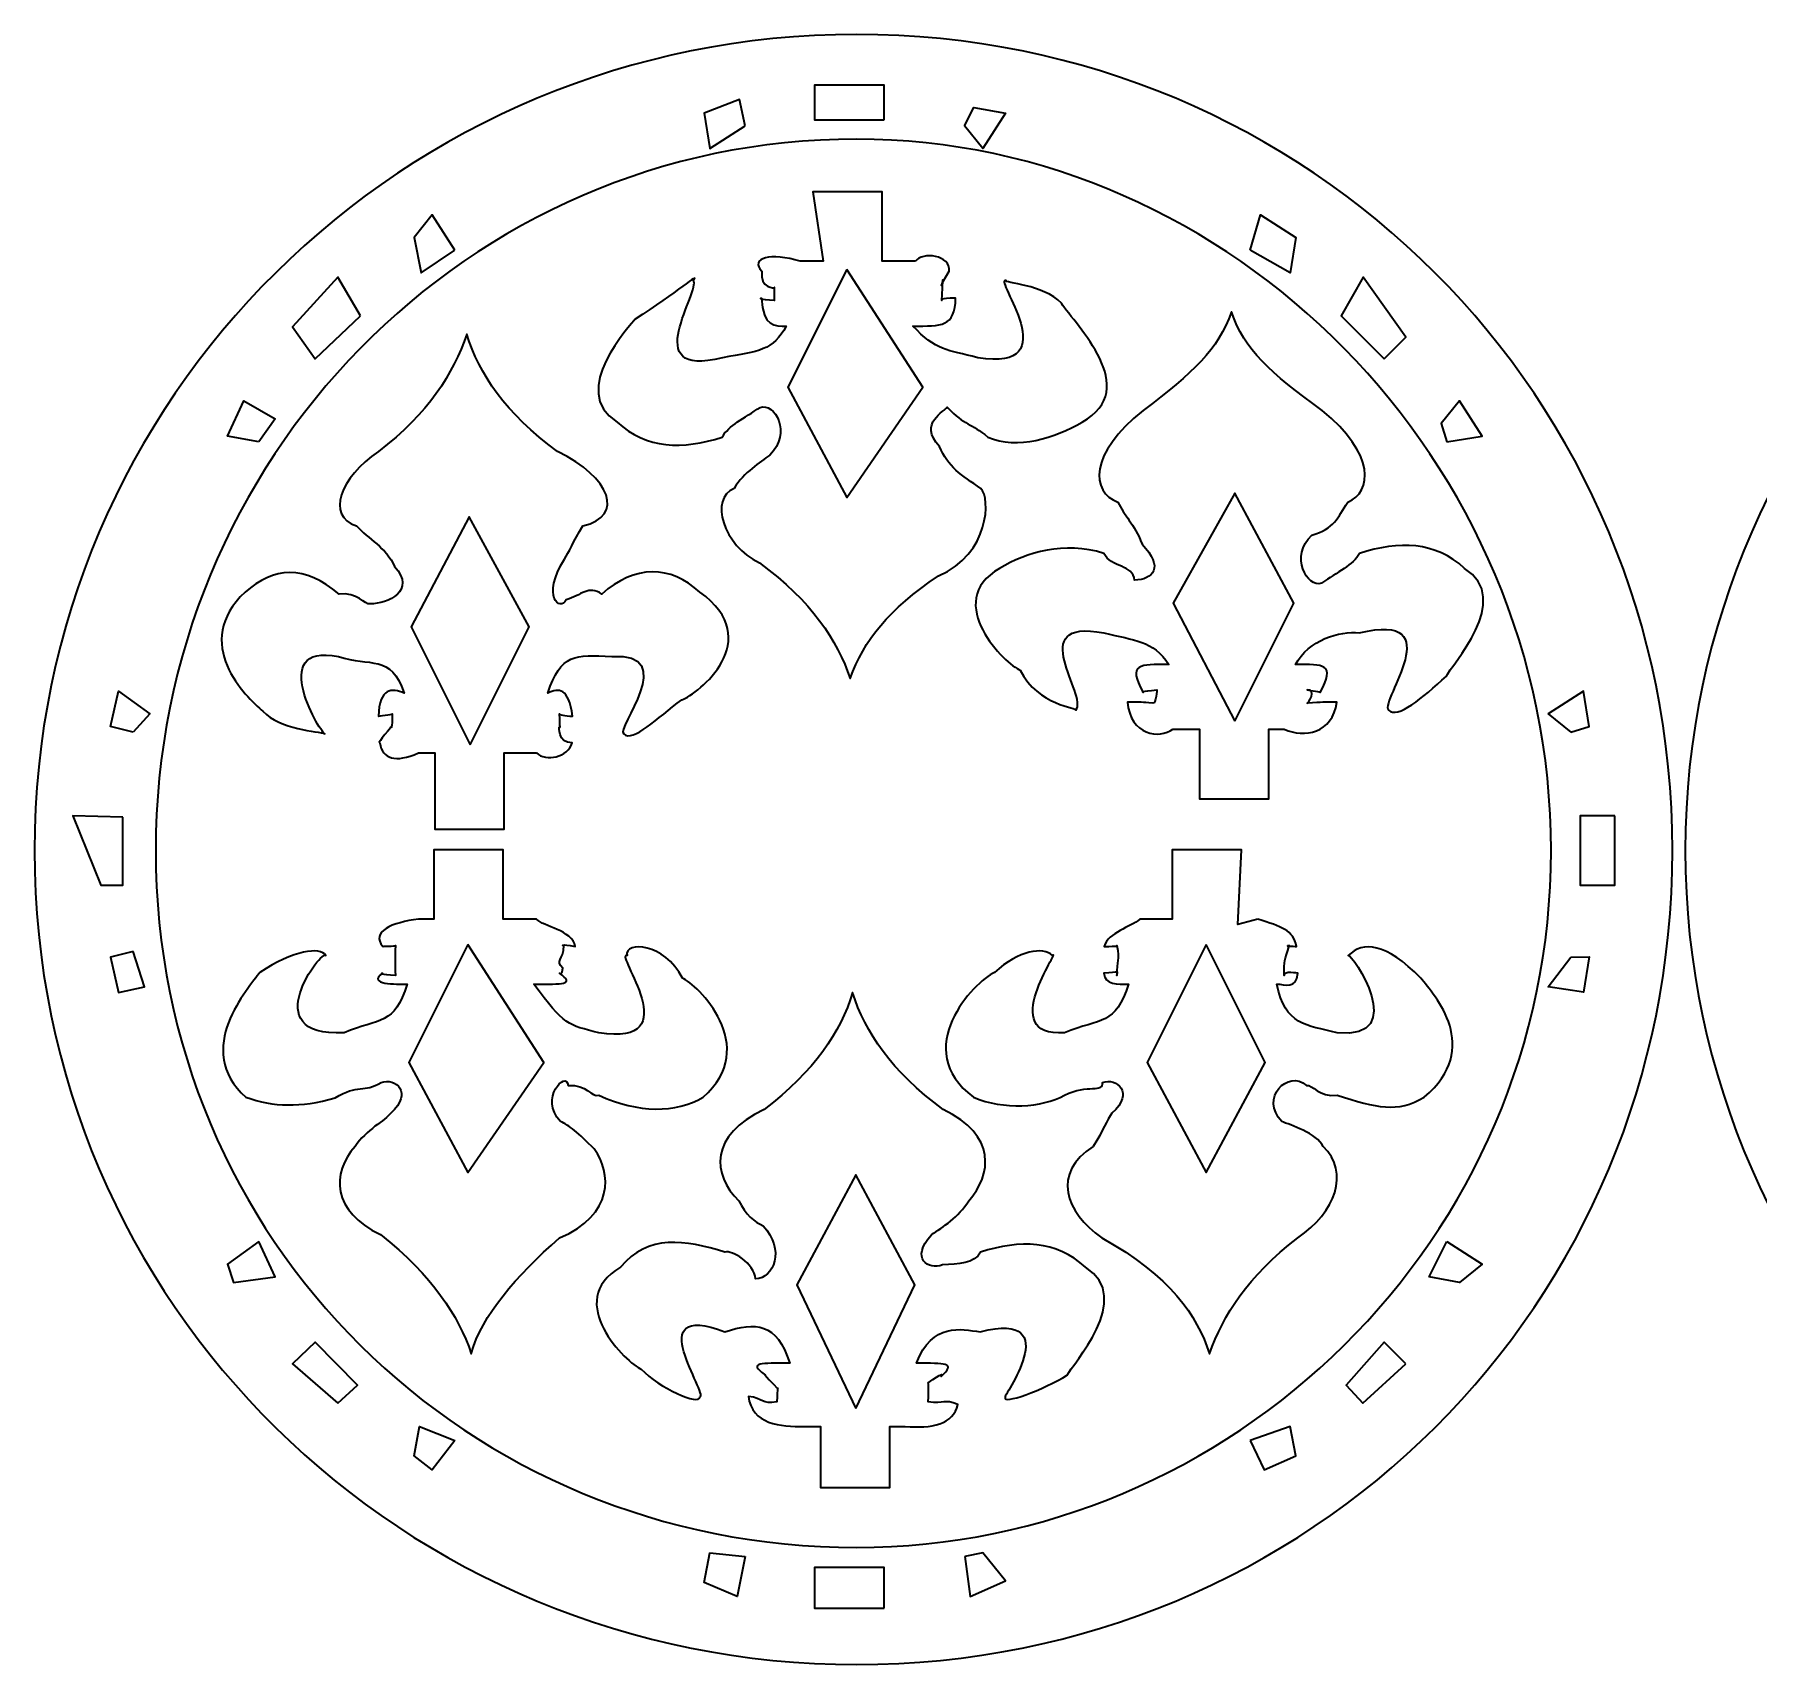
# Model space of a CAD drawing. Header units: centimetres. Extents: x -108 to 55, y -52 to 52.
# Drawn here: x -3.97 to 17.06, y 5.18 to 25.06 of the extents above; entities that cross this region are included whole.
import ezdxf

# ---------------------------------------------------------------- set-up
doc = ezdxf.new("R2010")
doc.units = ezdxf.units.CM
doc.header["$MEASUREMENT"] = 0
doc.layers.add('layer 1', color=7, linetype='Continuous')

msp = doc.modelspace()

# ---------------------------------------------------------------- linework, layer by layer
at = {"layer": 'layer 1', "color": 250, "lineweight": 35}
for points, knots in [([(6.05792, 25.05997), (11.59612, 25.05997), (16.00649, 20.62973), (16.00649, 15.10691), (16.00649, 15.10691), (16.00649, 9.57094), (11.59612, 5.17729), (6.05792, 5.17729), (6.05792, 5.17729), (0.53509, 5.17729), (-3.96702, 9.57094), (-3.96702, 15.10691), (-3.96702, 15.10691), (-3.96702, 20.62973), (0.53509, 25.05997), (6.05792, 25.05997)], [0, 0, 0, 0, 0.2, 0.2, 0.2, 0.2, 0.4, 0.4, 0.4, 0.4, 0.6, 0.6, 0.6, 0.6, 1, 1, 1, 1]), ([(26.32104, 25.05997), (31.85924, 25.05997), (36.29728, 20.62973), (36.29728, 15.10691), (36.29728, 15.10691), (36.29728, 9.57094), (31.85924, 5.17729), (26.32104, 5.17729), (26.32104, 5.17729), (20.79821, 5.17729), (16.163, 9.57094), (16.163, 15.10691), (16.163, 15.10691), (16.163, 20.62973), (20.79821, 25.05997), (26.32104, 25.05997)], [0, 0, 0, 0, 0.2, 0.2, 0.2, 0.2, 0.4, 0.4, 0.4, 0.4, 0.6, 0.6, 0.6, 0.6, 1, 1, 1, 1]), ([(6.39227, 24.01746), (6.39227, 24.01746), (5.54636, 24.01746), (5.54636, 24.01746), (5.54636, 24.01746), (5.54636, 24.01746), (5.54636, 24.44042), (5.54636, 24.44042), (5.54636, 24.44042), (5.54636, 24.44042), (6.39227, 24.44042), (6.39227, 24.44042), (6.39227, 24.44042), (6.39227, 24.44042), (6.39227, 24.01746), (6.39227, 24.01746)], [0, 0, 0, 0, 0.2, 0.2, 0.2, 0.2, 0.4, 0.4, 0.4, 0.4, 0.6, 0.6, 0.6, 0.6, 1, 1, 1, 1]), ([(4.69948, 23.94464), (4.69948, 23.94464), (4.2684, 23.66837), (4.2684, 23.66837), (4.2684, 23.66837), (4.2684, 23.66837), (4.20043, 24.09946), (4.20043, 24.09946), (4.20043, 24.09946), (4.20043, 24.09946), (4.63151, 24.26711), (4.63151, 24.26711), (4.63151, 24.26711), (4.63151, 24.26711), (4.69948, 23.94464), (4.69948, 23.94464)], [0, 0, 0, 0, 0.2, 0.2, 0.2, 0.2, 0.4, 0.4, 0.4, 0.4, 0.6, 0.6, 0.6, 0.6, 1, 1, 1, 1]), ([(7.37556, 23.94464), (7.37556, 23.94464), (7.59836, 23.66837), (7.59836, 23.66837), (7.59836, 23.66837), (7.59836, 23.66837), (7.87462, 24.09946), (7.87462, 24.09946), (7.87462, 24.09946), (7.87462, 24.09946), (7.48801, 24.16741), (7.48801, 24.16741), (7.48801, 24.16741), (7.48801, 24.16741), (7.37556, 23.94464), (7.37556, 23.94464)], [0, 0, 0, 0, 0.2, 0.2, 0.2, 0.2, 0.4, 0.4, 0.4, 0.4, 0.6, 0.6, 0.6, 0.6, 1, 1, 1, 1]), ([(6.05792, 23.78371), (10.61967, 23.78371), (14.52651, 19.86828), (14.52651, 15.10679), (14.52651, 15.10679), (14.52651, 10.35023), (10.61967, 6.60533), (6.05792, 6.60533), (6.05792, 6.60533), (1.31268, 6.60533), (-2.48904, 10.35023), (-2.48904, 15.10679), (-2.48904, 15.10679), (-2.48904, 19.86828), (1.31268, 23.78371), (6.05792, 23.78371)], [0, 0, 0, 0, 0.2, 0.2, 0.2, 0.2, 0.4, 0.4, 0.4, 0.4, 0.6, 0.6, 0.6, 0.6, 1, 1, 1, 1]), ([(6.77781, 22.29316), (6.77781, 22.29316), (6.36973, 22.29316), (6.36973, 22.29316), (6.36973, 22.29316), (6.36973, 22.29316), (6.36973, 23.1411), (6.36973, 23.1411), (6.36973, 23.1411), (6.36973, 23.1411), (5.52479, 23.1411), (5.52479, 23.1411), (5.52479, 23.1411), (5.52479, 23.1411), (5.65064, 22.29316), (5.65064, 22.29316), (5.65064, 22.29316), (5.65064, 22.29316), (5.37011, 22.29316), (5.37011, 22.29316)], [0, 0, 0, 0, 0.16666667, 0.16666667, 0.16666667, 0.16666667, 0.33333333, 0.33333333, 0.33333333, 0.33333333, 0.5, 0.5, 0.5, 0.5, 0.66666667, 0.66666667, 0.66666667, 0.66666667, 1, 1, 1, 1]), ([(1.16006, 22.42996), (1.16006, 22.42996), (0.74858, 22.1537), (0.74858, 22.1537), (0.74858, 22.1537), (0.74858, 22.1537), (0.66101, 22.58479), (0.66101, 22.58479), (0.66101, 22.58479), (0.66101, 22.58479), (0.8838, 22.86105), (0.8838, 22.86105), (0.8838, 22.86105), (0.8838, 22.86105), (1.16006, 22.42996), (1.16006, 22.42996)], [0, 0, 0, 0, 0.2, 0.2, 0.2, 0.2, 0.4, 0.4, 0.4, 0.4, 0.6, 0.6, 0.6, 0.6, 1, 1, 1, 1]), ([(10.85715, 22.42996), (10.85715, 22.42996), (11.34607, 22.1537), (11.34607, 22.1537), (11.34607, 22.1537), (11.34607, 22.1537), (11.41404, 22.58479), (11.41404, 22.58479), (11.41404, 22.58479), (11.41404, 22.58479), (10.98296, 22.86105), (10.98296, 22.86105), (10.98296, 22.86105), (10.98296, 22.86105), (10.85715, 22.42996), (10.85715, 22.42996)], [0, 0, 0, 0, 0.2, 0.2, 0.2, 0.2, 0.4, 0.4, 0.4, 0.4, 0.6, 0.6, 0.6, 0.6, 1, 1, 1, 1]), ([(5.37011, 22.29316), (5.01736, 22.4043), (4.74634, 22.3323), (4.9043, 22.1711), (4.9043, 22.1711), (4.87095, 21.96443), (5.06311, 21.96302), (5.05795, 21.97507), (5.05795, 21.97507), (5.04765, 21.99277), (5.05071, 21.79741), (5.05674, 21.81508), (5.05674, 21.81508), (4.86699, 21.82714), (4.87818, 21.8392), (4.89827, 21.84533), (4.89827, 21.84533), (4.91343, 21.49011), (5.06587, 21.50378), (5.20009, 21.50358), (5.20009, 21.50358), (5.04162, 21.20595), (4.86785, 21.19391), (4.42095, 21.11773), (4.42095, 21.11773), (3.37061, 20.84773), (4.17617, 21.95168), (4.06569, 22.05917), (4.06569, 22.05917), (4.16057, 22.17258), (3.86618, 21.91379), (3.357, 21.5889), (3.357, 21.5889), (3.31886, 21.52762), (2.52759, 20.708), (3.13782, 20.33145)], [0, 0, 0, 0, 0.1, 0.1, 0.1, 0.1, 0.2, 0.2, 0.2, 0.2, 0.3, 0.3, 0.3, 0.3, 0.4, 0.4, 0.4, 0.4, 0.5, 0.5, 0.5, 0.5, 0.6, 0.6, 0.6, 0.6, 0.7, 0.7, 0.7, 0.7, 0.8, 0.8, 0.8, 0.8, 1, 1, 1, 1]), ([(3.13782, 20.33145), (3.49349, 20.00172), (3.93484, 19.9944), (4.41974, 20.1484), (4.41974, 20.1484), (4.49436, 20.28916), (4.68963, 20.38103), (4.88338, 20.51179), (4.88338, 20.51179), (5.05226, 20.57409), (5.2805, 20.20359), (4.99835, 19.92805), (4.99835, 19.92805), (4.88373, 19.84245), (4.68581, 19.72177), (4.56309, 19.52225), (4.56309, 19.52225), (4.26247, 19.40701), (4.42646, 18.82247), (4.87401, 18.61504), (4.87401, 18.61504), (5.51036, 18.14859), (5.82369, 17.67029), (5.97944, 17.20241), (5.97944, 17.20241), (6.14704, 17.67029), (6.44556, 18.04685), (7.05524, 18.45515), (7.05524, 18.45515), (7.68301, 18.7249), (7.69344, 19.40701), (7.57448, 19.52225), (7.57448, 19.52225), (7.33533, 19.68626), (7.16886, 19.78323), (7.06919, 20.03571), (7.06919, 20.03571), (6.79848, 20.31829), (7.14636, 20.4716), (7.162, 20.51239), (7.162, 20.51239), (7.38597, 20.28202), (7.45001, 20.32532), (7.65696, 20.1484), (7.65696, 20.1484), (8.02259, 19.9944), (8.47445, 20.13689), (8.80776, 20.33145), (8.80776, 20.33145), (9.54473, 20.74328), (8.72618, 21.50888), (8.55561, 21.78279), (8.55561, 21.78279), (8.34216, 22.01261), (7.84496, 22.02717), (7.87993, 22.05917), (7.87993, 22.05917), (7.70953, 22.10301), (8.64295, 20.93564), (7.53497, 21.11773), (7.53497, 21.11773), (7.16424, 21.212), (7.02189, 21.20595), (6.74397, 21.50358), (6.74397, 21.50358), (7.09837, 21.50378), (7.25378, 21.49011), (7.26594, 21.84533), (7.26594, 21.84533), (7.06588, 21.8392), (7.08893, 21.82714), (7.09717, 21.81508), (7.09717, 21.81508), (7.09872, 21.79741), (7.10471, 21.99277), (7.11078, 22.06775), (7.11078, 22.06775), (7.08928, 21.96302), (7.06127, 21.96443), (7.18805, 22.1711), (7.18805, 22.1711), (7.21113, 22.36797), (6.85584, 22.41615), (6.77781, 22.29316)], [0, 0, 0, 0, 0.04545455, 0.04545455, 0.04545455, 0.04545455, 0.09090909, 0.09090909, 0.09090909, 0.09090909, 0.13636364, 0.13636364, 0.13636364, 0.13636364, 0.18181818, 0.18181818, 0.18181818, 0.18181818, 0.22727273, 0.22727273, 0.22727273, 0.22727273, 0.27272727, 0.27272727, 0.27272727, 0.27272727, 0.31818182, 0.31818182, 0.31818182, 0.31818182, 0.36363636, 0.36363636, 0.36363636, 0.36363636, 0.40909091, 0.40909091, 0.40909091, 0.40909091, 0.45454545, 0.45454545, 0.45454545, 0.45454545, 0.5, 0.5, 0.5, 0.5, 0.54545455, 0.54545455, 0.54545455, 0.54545455, 0.59090909, 0.59090909, 0.59090909, 0.59090909, 0.63636364, 0.63636364, 0.63636364, 0.63636364, 0.68181818, 0.68181818, 0.68181818, 0.68181818, 0.72727273, 0.72727273, 0.72727273, 0.72727273, 0.77272727, 0.77272727, 0.77272727, 0.77272727, 0.81818182, 0.81818182, 0.81818182, 0.81818182, 0.86363636, 0.86363636, 0.86363636, 0.86363636, 0.90909091, 0.90909091, 0.90909091, 0.90909091, 1, 1, 1, 1]), ([(0.00992, 21.62958), (0.00992, 21.62958), (-0.54342, 21.10481), (-0.54342, 21.10481), (-0.54342, 21.10481), (-0.54342, 21.10481), (-0.8201, 21.49342), (-0.8201, 21.49342), (-0.8201, 21.49342), (-0.8201, 21.49342), (-0.26675, 22.10027), (-0.26675, 22.10027), (-0.26675, 22.10027), (-0.26675, 22.10027), (0.00992, 21.62958), (0.00992, 21.62958)], [0, 0, 0, 0, 0.2, 0.2, 0.2, 0.2, 0.4, 0.4, 0.4, 0.4, 0.6, 0.6, 0.6, 0.6, 1, 1, 1, 1]), ([(12.49208, 21.10481), (12.49208, 21.10481), (11.96729, 21.62958), (11.96729, 21.62958), (11.96729, 21.62958), (11.96729, 21.62958), (12.23666, 22.10027), (12.23666, 22.10027), (12.23666, 22.10027), (12.23666, 22.10027), (12.75446, 21.36718), (12.75446, 21.36718), (12.75446, 21.36718), (12.75446, 21.36718), (12.49208, 21.10481), (12.49208, 21.10481)], [0, 0, 0, 0, 0.2, 0.2, 0.2, 0.2, 0.4, 0.4, 0.4, 0.4, 0.6, 0.6, 0.6, 0.6, 1, 1, 1, 1]), ([(13.47139, 18.54781), (13.11571, 18.87755), (12.67436, 18.88486), (12.1895, 18.73086), (12.1895, 18.73086), (12.11488, 18.59009), (11.91961, 18.50002), (11.72583, 18.36747), (11.72583, 18.36747), (11.55698, 18.30519), (11.32874, 18.69824), (11.6109, 18.95121), (11.6109, 18.95121), (11.88075, 19.03682), (11.92344, 19.15748), (12.04615, 19.35701), (12.04615, 19.35701), (12.34677, 19.47225), (12.39107, 19.94605), (11.73519, 20.47253), (11.73519, 20.47253), (11.09889, 20.93898), (10.78552, 21.20897), (10.6298, 21.67685), (10.6298, 21.67685), (10.4622, 21.20897), (10.16368, 20.93898), (9.554, 20.47253), (9.554, 20.47253), (8.88331, 19.94605), (8.9158, 19.47225), (9.24305, 19.35701), (9.24305, 19.35701), (9.32136, 19.193), (9.44035, 19.09601), (9.54005, 18.84355), (9.54005, 18.84355), (9.81076, 18.56098), (9.67117, 18.40766), (9.44721, 18.40421), (9.44721, 18.40421), (9.4316, 18.59723), (9.15923, 18.55395), (9.07307, 18.73086), (9.07307, 18.73086), (8.58665, 18.88486), (8.13479, 18.74237), (7.80148, 18.54781), (7.80148, 18.54781), (7.08866, 18.13598), (7.88306, 17.37036), (8.05363, 17.30478), (8.05363, 17.30478), (8.26709, 16.86665), (8.76428, 16.85208), (8.72932, 16.82009), (8.72932, 16.82009), (8.89971, 16.98456), (8.07988, 17.94362), (9.07427, 17.76153), (9.07427, 17.76153), (9.445, 17.66726), (9.67069, 17.6733), (9.86527, 17.37568), (9.86527, 17.37568), (9.51087, 17.37546), (9.35546, 17.38917), (9.55159, 17.03391), (9.55159, 17.03391), (9.54336, 17.04006), (9.52031, 17.05212), (9.72036, 17.06417), (9.72036, 17.06417), (9.71885, 17.08185), (9.71282, 16.88649), (9.67069, 16.90417), (9.67069, 16.90417), (9.51997, 16.91623), (9.54797, 16.91482), (9.35963, 16.91643), (9.35963, 16.91643), (9.39811, 16.51129), (9.75341, 16.46311), (9.9125, 16.58608)], [0, 0, 0, 0, 0.04545455, 0.04545455, 0.04545455, 0.04545455, 0.09090909, 0.09090909, 0.09090909, 0.09090909, 0.13636364, 0.13636364, 0.13636364, 0.13636364, 0.18181818, 0.18181818, 0.18181818, 0.18181818, 0.22727273, 0.22727273, 0.22727273, 0.22727273, 0.27272727, 0.27272727, 0.27272727, 0.27272727, 0.31818182, 0.31818182, 0.31818182, 0.31818182, 0.36363636, 0.36363636, 0.36363636, 0.36363636, 0.40909091, 0.40909091, 0.40909091, 0.40909091, 0.45454545, 0.45454545, 0.45454545, 0.45454545, 0.5, 0.5, 0.5, 0.5, 0.54545455, 0.54545455, 0.54545455, 0.54545455, 0.59090909, 0.59090909, 0.59090909, 0.59090909, 0.63636364, 0.63636364, 0.63636364, 0.63636364, 0.68181818, 0.68181818, 0.68181818, 0.68181818, 0.72727273, 0.72727273, 0.72727273, 0.72727273, 0.77272727, 0.77272727, 0.77272727, 0.77272727, 0.81818182, 0.81818182, 0.81818182, 0.81818182, 0.86363636, 0.86363636, 0.86363636, 0.86363636, 0.90909091, 0.90909091, 0.90909091, 0.90909091, 1, 1, 1, 1]), ([(4.14634, 18.25782), (3.79067, 18.58756), (3.34932, 18.59488), (2.95134, 18.23258), (2.95134, 18.23258), (2.78983, 18.34935), (2.70005, 18.21764), (2.51795, 18.16328), (2.51795, 18.16328), (2.44026, 18.0152), (2.21199, 18.19994), (2.49414, 18.66123), (2.49414, 18.66123), (2.55571, 18.74685), (2.59839, 18.86751), (2.7211, 19.06703), (2.7211, 19.06703), (3.23001, 19.18227), (3.06603, 19.65608), (2.41015, 19.97423), (2.41015, 19.97423), (1.77384, 20.4407), (1.45255, 20.91898), (1.30476, 21.40501), (1.30476, 21.40501), (1.13715, 20.91898), (0.83863, 20.4407), (0.22892, 19.97423), (0.22892, 19.97423), (-0.23996, 19.65608), (-0.41947, 19.18227), (-0.04084, 19.06703), (-0.04084, 19.06703), (0.10193, 18.90303), (0.32359, 18.80603), (0.42329, 18.57098), (0.42329, 18.57098), (0.69401, 18.27099), (0.34612, 18.11769), (0.12216, 18.11424), (0.12216, 18.11424), (0.06845, 18.09895), (-0.03805, 18.26396), (-0.25259, 18.23258), (-0.25259, 18.23258), (-0.67263, 18.59488), (-1.0534, 18.56457), (-1.39863, 18.25782), (-1.39863, 18.25782), (-2.06417, 17.63768), (-1.38913, 16.97665), (-1.18044, 16.80648), (-1.18044, 16.80648), (-0.97875, 16.57668), (-0.50308, 16.5621), (-0.42505, 16.5301), (-0.42505, 16.5301), (-0.44576, 16.48628), (-1.15829, 17.65365), (-0.25924, 17.47156), (-0.25924, 17.47156), (0.11995, 17.34523), (0.38171, 17.50689), (0.54022, 17.02618), (0.54022, 17.02618), (0.39411, 17.08547), (0.23871, 17.09919), (0.22654, 16.74392), (0.22654, 16.74392), (0.21831, 16.75007), (0.40355, 16.76213), (0.39532, 16.7742), (0.39532, 16.7742), (0.3938, 16.58357), (0.38264, 16.59652), (0.38171, 16.6142), (0.38171, 16.6142), (0.40324, 16.62625), (0.20215, 16.41653), (0.24287, 16.41817), (0.24287, 16.41817), (0.28139, 16.22132), (0.42836, 16.17312), (0.71468, 16.29609)], [0, 0, 0, 0, 0.04545455, 0.04545455, 0.04545455, 0.04545455, 0.09090909, 0.09090909, 0.09090909, 0.09090909, 0.13636364, 0.13636364, 0.13636364, 0.13636364, 0.18181818, 0.18181818, 0.18181818, 0.18181818, 0.22727273, 0.22727273, 0.22727273, 0.22727273, 0.27272727, 0.27272727, 0.27272727, 0.27272727, 0.31818182, 0.31818182, 0.31818182, 0.31818182, 0.36363636, 0.36363636, 0.36363636, 0.36363636, 0.40909091, 0.40909091, 0.40909091, 0.40909091, 0.45454545, 0.45454545, 0.45454545, 0.45454545, 0.5, 0.5, 0.5, 0.5, 0.54545455, 0.54545455, 0.54545455, 0.54545455, 0.59090909, 0.59090909, 0.59090909, 0.59090909, 0.63636364, 0.63636364, 0.63636364, 0.63636364, 0.68181818, 0.68181818, 0.68181818, 0.68181818, 0.72727273, 0.72727273, 0.72727273, 0.72727273, 0.77272727, 0.77272727, 0.77272727, 0.77272727, 0.81818182, 0.81818182, 0.81818182, 0.81818182, 0.86363636, 0.86363636, 0.86363636, 0.86363636, 0.90909091, 0.90909091, 0.90909091, 0.90909091, 1, 1, 1, 1]), ([(-1.23263, 20.09074), (-1.23263, 20.09074), (-1.03263, 20.37249), (-1.03263, 20.37249), (-1.03263, 20.37249), (-1.03263, 20.37249), (-1.41314, 20.58976), (-1.41314, 20.58976), (-1.41314, 20.58976), (-1.41314, 20.58976), (-1.61314, 20.1587), (-1.61314, 20.1587), (-1.61314, 20.1587), (-1.61314, 20.1587), (-1.23263, 20.09074), (-1.23263, 20.09074)], [0, 0, 0, 0, 0.2, 0.2, 0.2, 0.2, 0.4, 0.4, 0.4, 0.4, 0.6, 0.6, 0.6, 0.6, 1, 1, 1, 1]), ([(13.25424, 20.09099), (13.25424, 20.09099), (13.18627, 20.31376), (13.18627, 20.31376), (13.18627, 20.31376), (13.18627, 20.31376), (13.40907, 20.59004), (13.40907, 20.59004), (13.40907, 20.59004), (13.40907, 20.59004), (13.68533, 20.15896), (13.68533, 20.15896), (13.68533, 20.15896), (13.68533, 20.15896), (13.25424, 20.09099), (13.25424, 20.09099)], [0, 0, 0, 0, 0.2, 0.2, 0.2, 0.2, 0.4, 0.4, 0.4, 0.4, 0.6, 0.6, 0.6, 0.6, 1, 1, 1, 1]), ([(11.27235, 16.58608), (11.51457, 16.47494), (11.8629, 16.53498), (11.91324, 16.91643), (11.91324, 16.91643), (11.7383, 16.91482), (11.75442, 16.91623), (11.5513, 16.90417), (11.5513, 16.90417), (11.5616, 16.88649), (11.67859, 17.08185), (11.5525, 17.06417), (11.5525, 17.06417), (11.65513, 17.05212), (11.73106, 17.04006), (11.71098, 17.03391), (11.71098, 17.03391), (11.90414, 17.38917), (11.7517, 17.37546), (11.40915, 17.37568), (11.40915, 17.37568), (11.56763, 17.6733), (11.94969, 17.78892), (12.1883, 17.76153), (12.1883, 17.76153), (13.3104, 18.03151), (12.43307, 16.9276), (12.54355, 16.82009), (12.54355, 16.82009), (12.65696, 16.70666), (12.95135, 16.96546), (13.25225, 17.23307), (13.25225, 17.23307), (13.29038, 17.35165), (14.08165, 18.17124), (13.47139, 18.54781)], [0, 0, 0, 0, 0.1, 0.1, 0.1, 0.1, 0.2, 0.2, 0.2, 0.2, 0.3, 0.3, 0.3, 0.3, 0.4, 0.4, 0.4, 0.4, 0.5, 0.5, 0.5, 0.5, 0.6, 0.6, 0.6, 0.6, 0.7, 0.7, 0.7, 0.7, 0.8, 0.8, 0.8, 0.8, 1, 1, 1, 1]), ([(2.15563, 16.29609), (2.26683, 16.18497), (2.53786, 16.24499), (2.58819, 16.41817), (2.58819, 16.41817), (2.41321, 16.41653), (2.42937, 16.62625), (2.43454, 16.6142), (2.43454, 16.6142), (2.44484, 16.59652), (2.44178, 16.58357), (2.43575, 16.7742), (2.43575, 16.7742), (2.41721, 16.76213), (2.5052, 16.75007), (2.59422, 16.74392), (2.59422, 16.74392), (2.54468, 17.09919), (2.42665, 17.08547), (2.2924, 17.02618), (2.2924, 17.02618), (2.45087, 17.50689), (2.62464, 17.49895), (3.07154, 17.47156), (3.07154, 17.47156), (3.91359, 17.53322), (3.10802, 16.5794), (3.21851, 16.5301), (3.21851, 16.5301), (3.33192, 16.41669), (3.6263, 16.72668), (3.92716, 16.9431), (3.92716, 16.9431), (4.11929, 17.01515), (4.9649, 17.67298), (4.14634, 18.25782)], [0, 0, 0, 0, 0.1, 0.1, 0.1, 0.1, 0.2, 0.2, 0.2, 0.2, 0.3, 0.3, 0.3, 0.3, 0.4, 0.4, 0.4, 0.4, 0.5, 0.5, 0.5, 0.5, 0.6, 0.6, 0.6, 0.6, 0.7, 0.7, 0.7, 0.7, 0.8, 0.8, 0.8, 0.8, 1, 1, 1, 1]), ([(-2.76215, 16.55132), (-2.76215, 16.55132), (-2.56215, 16.7741), (-2.56215, 16.7741), (-2.56215, 16.7741), (-2.56215, 16.7741), (-2.94266, 17.05036), (-2.94266, 17.05036), (-2.94266, 17.05036), (-2.94266, 17.05036), (-3.04098, 16.61929), (-3.04098, 16.61929), (-3.04098, 16.61929), (-3.04098, 16.61929), (-2.76215, 16.55132), (-2.76215, 16.55132)], [0, 0, 0, 0, 0.2, 0.2, 0.2, 0.2, 0.4, 0.4, 0.4, 0.4, 0.6, 0.6, 0.6, 0.6, 1, 1, 1, 1]), ([(14.76891, 16.55158), (14.76891, 16.55158), (14.49265, 16.77434), (14.49265, 16.77434), (14.49265, 16.77434), (14.49265, 16.77434), (14.92373, 17.05062), (14.92373, 17.05062), (14.92373, 17.05062), (14.92373, 17.05062), (14.99171, 16.61953), (14.99171, 16.61953), (14.99171, 16.61953), (14.99171, 16.61953), (14.76891, 16.55158), (14.76891, 16.55158)], [0, 0, 0, 0, 0.2, 0.2, 0.2, 0.2, 0.4, 0.4, 0.4, 0.4, 0.6, 0.6, 0.6, 0.6, 1, 1, 1, 1]), ([(9.9125, 16.58608), (9.9125, 16.58608), (10.23947, 16.58608), (10.23947, 16.58608), (10.23947, 16.58608), (10.23947, 16.58608), (10.23947, 15.73814), (10.23947, 15.73814), (10.23947, 15.73814), (10.23947, 15.73814), (11.08445, 15.73814), (11.08445, 15.73814), (11.08445, 15.73814), (11.08445, 15.73814), (11.08445, 16.58608), (11.08445, 16.58608), (11.08445, 16.58608), (11.08445, 16.58608), (11.27235, 16.58608), (11.27235, 16.58608)], [0, 0, 0, 0, 0.16666667, 0.16666667, 0.16666667, 0.16666667, 0.33333333, 0.33333333, 0.33333333, 0.33333333, 0.5, 0.5, 0.5, 0.5, 0.66666667, 0.66666667, 0.66666667, 0.66666667, 1, 1, 1, 1]), ([(0.71468, 16.29609), (0.71468, 16.29609), (0.91443, 16.29609), (0.91443, 16.29609), (0.91443, 16.29609), (0.91443, 16.29609), (0.91443, 15.3669), (0.91443, 15.3669), (0.91443, 15.3669), (0.91443, 15.3669), (1.7594, 15.3669), (1.7594, 15.3669), (1.7594, 15.3669), (1.7594, 15.3669), (1.7594, 16.29609), (1.7594, 16.29609), (1.7594, 16.29609), (1.7594, 16.29609), (2.15563, 16.29609), (2.15563, 16.29609)], [0, 0, 0, 0, 0.16666667, 0.16666667, 0.16666667, 0.16666667, 0.33333333, 0.33333333, 0.33333333, 0.33333333, 0.5, 0.5, 0.5, 0.5, 0.66666667, 0.66666667, 0.66666667, 0.66666667, 1, 1, 1, 1]), ([(-2.88809, 15.51156), (-2.88809, 15.51156), (-2.88809, 14.68384), (-2.88809, 14.68384), (-2.88809, 14.68384), (-2.88809, 14.68384), (-3.156, 14.68384), (-3.156, 14.68384), (-3.156, 14.68384), (-3.156, 14.68384), (-3.49973, 15.52976), (-3.49973, 15.52976), (-3.49973, 15.52976), (-3.49973, 15.52976), (-2.88809, 15.51156), (-2.88809, 15.51156)], [0, 0, 0, 0, 0.2, 0.2, 0.2, 0.2, 0.4, 0.4, 0.4, 0.4, 0.6, 0.6, 0.6, 0.6, 1, 1, 1, 1]), ([(15.30294, 15.52976), (15.30294, 15.52976), (15.30294, 14.68384), (15.30294, 14.68384), (15.30294, 14.68384), (15.30294, 14.68384), (14.87995, 14.68384), (14.87995, 14.68384), (14.87995, 14.68384), (14.87995, 14.68384), (14.87995, 15.52976), (14.87995, 15.52976), (14.87995, 15.52976), (14.87995, 15.52976), (15.30294, 15.52976), (15.30294, 15.52976)], [0, 0, 0, 0, 0.2, 0.2, 0.2, 0.2, 0.4, 0.4, 0.4, 0.4, 0.6, 0.6, 0.6, 0.6, 1, 1, 1, 1]), ([(2.15628, 14.26726), (2.15628, 14.26726), (1.74824, 14.26726), (1.74824, 14.26726), (1.74824, 14.26726), (1.74824, 14.26726), (1.74824, 15.11518), (1.74824, 15.11518), (1.74824, 15.11518), (1.74824, 15.11518), (0.90327, 15.11518), (0.90327, 15.11518), (0.90327, 15.11518), (0.90327, 15.11518), (0.90327, 14.26726), (0.90327, 14.26726), (0.90327, 14.26726), (0.90327, 14.26726), (0.71537, 14.26726), (0.71537, 14.26726)], [0, 0, 0, 0, 0.16666667, 0.16666667, 0.16666667, 0.16666667, 0.33333333, 0.33333333, 0.33333333, 0.33333333, 0.5, 0.5, 0.5, 0.5, 0.66666667, 0.66666667, 0.66666667, 0.66666667, 1, 1, 1, 1]), ([(10.95082, 14.26726), (10.95082, 14.26726), (10.70494, 14.20373), (10.70494, 14.20373), (10.70494, 14.20373), (10.70494, 14.20373), (10.75107, 15.11518), (10.75107, 15.11518), (10.75107, 15.11518), (10.75107, 15.11518), (9.90609, 15.11518), (9.90609, 15.11518), (9.90609, 15.11518), (9.90609, 15.11518), (9.90609, 14.26726), (9.90609, 14.26726), (9.90609, 14.26726), (9.90609, 14.26726), (9.5099, 14.26726), (9.5099, 14.26726)], [0, 0, 0, 0, 0.16666667, 0.16666667, 0.16666667, 0.16666667, 0.33333333, 0.33333333, 0.33333333, 0.33333333, 0.5, 0.5, 0.5, 0.5, 0.66666667, 0.66666667, 0.66666667, 0.66666667, 1, 1, 1, 1]), ([(0.71537, 14.26726), (0.39584, 14.23448), (0.12481, 14.11006), (0.28277, 13.93687), (0.28277, 13.93687), (0.24942, 13.93853), (0.44159, 13.93711), (0.43642, 13.94917), (0.43642, 13.94917), (0.42612, 13.75854), (0.42919, 13.73489), (0.43521, 13.58086), (0.43521, 13.58086), (0.24546, 13.59292), (0.25669, 13.60497), (0.27674, 13.61112), (0.27674, 13.61112), (0.08357, 13.46417), (0.44434, 13.47788), (0.5786, 13.47768), (0.5786, 13.47768), (0.42009, 12.97171), (0.24635, 13.0644), (-0.19137, 12.8835), (-0.19137, 12.8835), (-1.29383, 12.82183), (-0.44534, 13.92575), (-0.41534, 13.82494), (-0.41534, 13.82494), (-0.47922, 13.93837), (-0.80932, 13.88785), (-1.21866, 13.62025), (-1.21866, 13.62025), (-1.35318, 13.42698), (-2.04552, 12.68209), (-1.38892, 12.09723)], [0, 0, 0, 0, 0.1, 0.1, 0.1, 0.1, 0.2, 0.2, 0.2, 0.2, 0.3, 0.3, 0.3, 0.3, 0.4, 0.4, 0.4, 0.4, 0.5, 0.5, 0.5, 0.5, 0.6, 0.6, 0.6, 0.6, 0.7, 0.7, 0.7, 0.7, 0.8, 0.8, 0.8, 0.8, 1, 1, 1, 1]), ([(-1.38892, 12.09723), (-1.05208, 11.97579), (-0.72836, 11.96848), (-0.29984, 12.08875), (-0.29984, 12.08875), (-0.02148, 12.26325), (0.0506, 12.14501), (0.26186, 12.27756), (0.26186, 12.27756), (0.43073, 12.33987), (0.65897, 12.15511), (0.37682, 11.90213), (0.37682, 11.90213), (0.31526, 11.81652), (0.07169, 11.69586), (-0.05596, 11.49633), (-0.05596, 11.49633), (-0.35159, 11.17277), (-0.33689, 10.69897), (0.25252, 10.42324), (0.25252, 10.42324), (0.88883, 9.91436), (1.20216, 9.43608), (1.35898, 8.9682), (1.35898, 8.9682), (1.48607, 9.43608), (1.90779, 9.91436), (2.43371, 10.38081), (2.43371, 10.38081), (3.10441, 10.66593), (3.07192, 11.17277), (2.8588, 11.46567), (2.8588, 11.46567), (2.66633, 11.66032), (2.54737, 11.75732), (2.44767, 11.80148), (2.44767, 11.80148), (2.17698, 12.08407), (2.52484, 12.43083), (2.54048, 12.24082), (2.54048, 12.24082), (2.76444, 12.25611), (2.82849, 12.09109), (2.91465, 12.12246), (2.91465, 12.12246), (3.40106, 11.89855), (3.85292, 11.90265), (4.18623, 12.09723), (4.18623, 12.09723), (4.89902, 12.71736), (4.10465, 13.48295), (3.93409, 13.54858), (3.93409, 13.54858), (3.72063, 13.98669), (3.22343, 14.00126), (3.2584, 13.82494), (3.2584, 13.82494), (3.088, 13.86878), (4.02142, 12.70141), (2.91344, 12.8835), (2.91344, 12.8835), (2.54272, 12.97776), (2.48925, 12.97171), (2.12245, 13.47768), (2.12245, 13.47768), (2.47685, 13.47788), (2.63225, 13.46417), (2.43612, 13.61112), (2.43612, 13.61112), (2.44436, 13.60497), (2.46741, 13.59292), (2.47564, 13.6715), (2.47564, 13.6715), (2.37632, 13.77147), (2.48322, 13.75854), (2.48925, 13.94917), (2.48925, 13.94917), (2.46775, 13.9371), (2.43978, 13.97415), (2.62808, 13.93687), (2.62808, 13.93687), (2.5896, 14.13374), (2.23431, 14.18192), (2.15628, 14.26726)], [0, 0, 0, 0, 0.04545455, 0.04545455, 0.04545455, 0.04545455, 0.09090909, 0.09090909, 0.09090909, 0.09090909, 0.13636364, 0.13636364, 0.13636364, 0.13636364, 0.18181818, 0.18181818, 0.18181818, 0.18181818, 0.22727273, 0.22727273, 0.22727273, 0.22727273, 0.27272727, 0.27272727, 0.27272727, 0.27272727, 0.31818182, 0.31818182, 0.31818182, 0.31818182, 0.36363636, 0.36363636, 0.36363636, 0.36363636, 0.40909091, 0.40909091, 0.40909091, 0.40909091, 0.45454545, 0.45454545, 0.45454545, 0.45454545, 0.5, 0.5, 0.5, 0.5, 0.54545455, 0.54545455, 0.54545455, 0.54545455, 0.59090909, 0.59090909, 0.59090909, 0.59090909, 0.63636364, 0.63636364, 0.63636364, 0.63636364, 0.68181818, 0.68181818, 0.68181818, 0.68181818, 0.72727273, 0.72727273, 0.72727273, 0.72727273, 0.77272727, 0.77272727, 0.77272727, 0.77272727, 0.81818182, 0.81818182, 0.81818182, 0.81818182, 0.86363636, 0.86363636, 0.86363636, 0.86363636, 0.90909091, 0.90909091, 0.90909091, 0.90909091, 1, 1, 1, 1]), ([(9.5099, 14.26726), (9.39866, 14.17007), (9.12767, 14.11006), (9.0773, 13.93687), (9.0773, 13.93687), (9.25228, 13.93853), (9.23612, 13.9371), (9.23096, 13.94917), (9.23096, 13.94917), (9.27605, 13.75854), (9.22372, 13.77147), (9.22978, 13.58086), (9.22978, 13.58086), (9.24832, 13.64587), (9.25952, 13.62022), (9.07127, 13.61112), (9.07127, 13.61112), (9.08643, 13.46417), (9.23888, 13.47788), (9.3731, 13.47768), (9.3731, 13.47768), (9.21463, 12.97171), (9.04089, 13.0644), (8.59396, 12.88348), (8.59396, 12.88348), (7.75194, 12.82183), (8.55747, 13.92575), (8.44702, 13.82494), (8.44702, 13.82494), (8.33361, 13.93837), (8.03923, 13.88785), (7.73834, 13.62025), (7.73834, 13.62025), (7.49187, 13.50169), (6.7006, 12.68209), (7.4835, 12.09723)], [0, 0, 0, 0, 0.1, 0.1, 0.1, 0.1, 0.2, 0.2, 0.2, 0.2, 0.3, 0.3, 0.3, 0.3, 0.4, 0.4, 0.4, 0.4, 0.5, 0.5, 0.5, 0.5, 0.6, 0.6, 0.6, 0.6, 0.7, 0.7, 0.7, 0.7, 0.8, 0.8, 0.8, 0.8, 1, 1, 1, 1]), ([(7.4835, 12.09723), (7.85316, 11.93973), (8.31618, 11.96848), (8.59279, 12.12246), (8.59279, 12.12246), (8.8757, 12.26325), (9.07096, 12.14501), (9.05643, 12.27756), (9.05643, 12.27756), (9.22527, 12.33987), (9.45351, 12.15511), (9.17135, 11.90213), (9.17135, 11.90213), (9.10979, 11.81652), (9.06714, 11.69586), (8.94443, 11.49633), (8.94443, 11.49633), (8.43548, 11.17277), (8.59947, 10.69897), (9.04706, 10.38081), (9.04706, 10.38081), (9.89169, 9.91436), (10.20502, 9.43608), (10.36074, 8.9682), (10.36074, 8.9682), (10.52835, 9.43608), (10.82686, 9.91436), (11.43658, 10.38081), (11.43658, 10.38081), (11.89894, 10.69897), (12.07478, 11.17277), (11.7475, 11.49633), (11.7475, 11.49633), (11.66919, 11.66032), (11.3419, 11.75732), (11.2422, 11.80148), (11.2422, 11.80148), (10.97152, 12.08407), (11.31941, 12.44566), (11.54334, 12.24082), (11.54334, 12.24082), (11.61624, 12.25611), (11.69964, 12.09109), (11.91748, 12.12246), (11.91748, 12.12246), (12.40392, 11.96848), (12.64746, 11.90265), (12.9808, 12.09723), (12.9808, 12.09723), (13.69359, 12.70122), (13.10748, 13.34087), (12.93695, 13.54856), (12.93695, 13.54856), (12.51517, 13.98669), (12.22629, 14.00126), (12.05294, 13.82494), (12.05294, 13.82494), (12.09083, 13.86878), (12.81596, 12.79024), (11.9163, 12.88348), (11.9163, 12.88348), (11.54558, 12.97776), (11.28378, 12.97171), (11.18109, 13.47768), (11.18109, 13.47768), (11.27138, 13.47788), (11.42679, 13.4043), (11.43898, 13.61112), (11.43898, 13.61112), (11.44722, 13.60497), (11.26194, 13.64587), (11.27018, 13.58086), (11.27018, 13.58086), (11.27173, 13.77147), (11.27775, 13.75854), (11.3336, 13.94917), (11.3336, 13.94917), (11.26229, 13.9371), (11.38641, 13.93853), (11.42266, 13.93687), (11.42266, 13.93687), (11.38414, 14.13374), (11.23714, 14.18192), (10.95082, 14.26726)], [0, 0, 0, 0, 0.04545455, 0.04545455, 0.04545455, 0.04545455, 0.09090909, 0.09090909, 0.09090909, 0.09090909, 0.13636364, 0.13636364, 0.13636364, 0.13636364, 0.18181818, 0.18181818, 0.18181818, 0.18181818, 0.22727273, 0.22727273, 0.22727273, 0.22727273, 0.27272727, 0.27272727, 0.27272727, 0.27272727, 0.31818182, 0.31818182, 0.31818182, 0.31818182, 0.36363636, 0.36363636, 0.36363636, 0.36363636, 0.40909091, 0.40909091, 0.40909091, 0.40909091, 0.45454545, 0.45454545, 0.45454545, 0.45454545, 0.5, 0.5, 0.5, 0.5, 0.54545455, 0.54545455, 0.54545455, 0.54545455, 0.59090909, 0.59090909, 0.59090909, 0.59090909, 0.63636364, 0.63636364, 0.63636364, 0.63636364, 0.68181818, 0.68181818, 0.68181818, 0.68181818, 0.72727273, 0.72727273, 0.72727273, 0.72727273, 0.77272727, 0.77272727, 0.77272727, 0.77272727, 0.81818182, 0.81818182, 0.81818182, 0.81818182, 0.86363636, 0.86363636, 0.86363636, 0.86363636, 0.90909091, 0.90909091, 0.90909091, 0.90909091, 1, 1, 1, 1]), ([(-2.76215, 13.87521), (-2.76215, 13.87521), (-2.62537, 13.44414), (-2.62537, 13.44414), (-2.62537, 13.44414), (-2.62537, 13.44414), (-2.94266, 13.37618), (-2.94266, 13.37618), (-2.94266, 13.37618), (-2.94266, 13.37618), (-3.04098, 13.80725), (-3.04098, 13.80725), (-3.04098, 13.80725), (-3.04098, 13.80725), (-2.76215, 13.87521), (-2.76215, 13.87521)], [0, 0, 0, 0, 0.2, 0.2, 0.2, 0.2, 0.4, 0.4, 0.4, 0.4, 0.6, 0.6, 0.6, 0.6, 1, 1, 1, 1]), ([(14.76891, 13.80345), (14.76891, 13.80345), (14.49265, 13.44438), (14.49265, 13.44438), (14.49265, 13.44438), (14.49265, 13.44438), (14.92373, 13.37643), (14.92373, 13.37643), (14.92373, 13.37643), (14.92373, 13.37643), (14.99171, 13.80751), (14.99171, 13.80751), (14.99171, 13.80751), (14.99171, 13.80751), (14.76891, 13.80345), (14.76891, 13.80345)], [0, 0, 0, 0, 0.2, 0.2, 0.2, 0.2, 0.4, 0.4, 0.4, 0.4, 0.6, 0.6, 0.6, 0.6, 1, 1, 1, 1]), ([(8.84959, 10.02359), (8.49422, 10.35334), (8.05284, 10.36064), (7.56794, 10.20666), (7.56794, 10.20666), (7.49335, 10.0659), (7.29809, 10.06111), (7.10433, 10.05156), (7.10433, 10.05156), (6.93546, 9.98926), (6.70722, 10.12403), (6.97015, 10.42047), (6.97015, 10.42047), (7.11167, 10.5126), (7.30191, 10.63327), (7.42462, 10.83279), (7.42462, 10.83279), (7.70798, 11.15635), (7.76958, 11.63014), (7.1137, 11.94831), (7.1137, 11.94831), (6.47736, 12.41478), (6.16403, 12.89306), (6.00827, 13.3731), (6.00827, 13.3731), (5.86406, 12.89306), (5.54215, 12.41478), (4.93248, 11.94831), (4.93248, 11.94831), (4.26178, 11.63016), (4.29427, 11.15635), (4.62152, 10.83279), (4.62152, 10.83279), (4.69986, 10.66879), (4.81882, 10.57181), (4.91852, 10.52764), (4.91852, 10.52764), (5.18924, 10.2444), (5.04964, 9.88348), (4.82571, 9.88), (4.82571, 9.88), (4.81007, 10.07303), (4.5377, 10.23805), (4.45154, 10.20666), (4.45154, 10.20666), (3.96513, 10.36064), (3.51327, 10.42648), (3.17996, 10.02359), (3.17996, 10.02359), (2.46717, 9.61178), (3.26154, 8.84619), (3.4321, 8.78056), (3.4321, 8.78056), (3.64556, 8.55076), (4.14276, 8.32769), (4.14817, 8.44177), (4.14817, 8.44177), (4.26261, 8.46036), (3.40868, 9.62773), (4.45275, 9.23735), (4.45275, 9.23735), (4.82347, 9.35138), (5.08527, 9.35741), (5.24374, 8.85148), (5.24374, 8.85148), (4.88934, 8.85126), (4.73394, 8.86497), (4.93007, 8.71802), (4.93007, 8.71802), (4.94457, 8.72415), (4.89878, 8.73623), (5.09884, 8.53999), (5.09884, 8.53999), (5.09732, 8.55767), (5.09126, 8.5706), (5.08527, 8.37997), (5.08527, 8.37997), (4.89844, 8.34877), (4.92645, 8.423), (4.73811, 8.44846), (4.73811, 8.44846), (4.77659, 8.11128), (5.13188, 8.07334), (5.4182, 8.08188)], [0, 0, 0, 0, 0.04545455, 0.04545455, 0.04545455, 0.04545455, 0.09090909, 0.09090909, 0.09090909, 0.09090909, 0.13636364, 0.13636364, 0.13636364, 0.13636364, 0.18181818, 0.18181818, 0.18181818, 0.18181818, 0.22727273, 0.22727273, 0.22727273, 0.22727273, 0.27272727, 0.27272727, 0.27272727, 0.27272727, 0.31818182, 0.31818182, 0.31818182, 0.31818182, 0.36363636, 0.36363636, 0.36363636, 0.36363636, 0.40909091, 0.40909091, 0.40909091, 0.40909091, 0.45454545, 0.45454545, 0.45454545, 0.45454545, 0.5, 0.5, 0.5, 0.5, 0.54545455, 0.54545455, 0.54545455, 0.54545455, 0.59090909, 0.59090909, 0.59090909, 0.59090909, 0.63636364, 0.63636364, 0.63636364, 0.63636364, 0.68181818, 0.68181818, 0.68181818, 0.68181818, 0.72727273, 0.72727273, 0.72727273, 0.72727273, 0.77272727, 0.77272727, 0.77272727, 0.77272727, 0.81818182, 0.81818182, 0.81818182, 0.81818182, 0.86363636, 0.86363636, 0.86363636, 0.86363636, 0.90909091, 0.90909091, 0.90909091, 0.90909091, 1, 1, 1, 1]), ([(-1.23263, 10.3358), (-1.23263, 10.3358), (-1.03263, 9.90472), (-1.03263, 9.90472), (-1.03263, 9.90472), (-1.03263, 9.90472), (-1.54178, 9.83676), (-1.54178, 9.83676), (-1.54178, 9.83676), (-1.54178, 9.83676), (-1.61314, 10.05952), (-1.61314, 10.05952), (-1.61314, 10.05952), (-1.61314, 10.05952), (-1.23263, 10.3358), (-1.23263, 10.3358)], [0, 0, 0, 0, 0.2, 0.2, 0.2, 0.2, 0.4, 0.4, 0.4, 0.4, 0.6, 0.6, 0.6, 0.6, 1, 1, 1, 1]), ([(13.25424, 10.33606), (13.25424, 10.33606), (13.03934, 9.90498), (13.03934, 9.90498), (13.03934, 9.90498), (13.03934, 9.90498), (13.40907, 9.837), (13.40907, 9.837), (13.40907, 9.837), (13.40907, 9.837), (13.68533, 10.05978), (13.68533, 10.05978), (13.68533, 10.05978), (13.68533, 10.05978), (13.25424, 10.33606), (13.25424, 10.33606)], [0, 0, 0, 0, 0.2, 0.2, 0.2, 0.2, 0.4, 0.4, 0.4, 0.4, 0.6, 0.6, 0.6, 0.6, 1, 1, 1, 1]), ([(6.65082, 8.08188), (6.97035, 8.05115), (7.24138, 8.10987), (7.29171, 8.34886), (7.29171, 8.34886), (7.11677, 8.423), (7.13289, 8.34877), (6.92977, 8.37997), (6.92977, 8.37997), (6.94007, 8.5706), (6.937, 8.55767), (6.93098, 8.6141), (6.93098, 8.6141), (7.10854, 8.73623), (7.10953, 8.72415), (7.08945, 8.6907), (7.08945, 8.6907), (7.28262, 8.86497), (7.13017, 8.85126), (6.78762, 8.85148), (6.78762, 8.85148), (6.9819, 9.35741), (7.32816, 9.26472), (7.56677, 9.23735), (7.56677, 9.23735), (8.63916, 9.50731), (7.81154, 8.40338), (7.87066, 8.44177), (7.87066, 8.44177), (7.82715, 8.33639), (8.32982, 8.52813), (8.63072, 8.70889), (8.63072, 8.70889), (8.66885, 8.82745), (9.46012, 9.64706), (8.84959, 10.02359)], [0, 0, 0, 0, 0.1, 0.1, 0.1, 0.1, 0.2, 0.2, 0.2, 0.2, 0.3, 0.3, 0.3, 0.3, 0.4, 0.4, 0.4, 0.4, 0.5, 0.5, 0.5, 0.5, 0.6, 0.6, 0.6, 0.6, 0.7, 0.7, 0.7, 0.7, 0.8, 0.8, 0.8, 0.8, 1, 1, 1, 1]), ([(-0.26675, 8.36545), (-0.26675, 8.36545), (-0.8201, 8.84643), (-0.8201, 8.84643), (-0.8201, 8.84643), (-0.8201, 8.84643), (-0.54342, 9.10881), (-0.54342, 9.10881), (-0.54342, 9.10881), (-0.54342, 9.10881), (-0.02867, 8.58402), (-0.02867, 8.58402), (-0.02867, 8.58402), (-0.02867, 8.58402), (-0.26675, 8.36545), (-0.26675, 8.36545)], [0, 0, 0, 0, 0.2, 0.2, 0.2, 0.2, 0.4, 0.4, 0.4, 0.4, 0.6, 0.6, 0.6, 0.6, 1, 1, 1, 1]), ([(12.75446, 8.84643), (12.75446, 8.84643), (12.2297, 8.36545), (12.2297, 8.36545), (12.2297, 8.36545), (12.2297, 8.36545), (12.02803, 8.58402), (12.02803, 8.58402), (12.02803, 8.58402), (12.02803, 8.58402), (12.49208, 9.10881), (12.49208, 9.10881), (12.49208, 9.10881), (12.49208, 9.10881), (12.75446, 8.84643), (12.75446, 8.84643)], [0, 0, 0, 0, 0.2, 0.2, 0.2, 0.2, 0.4, 0.4, 0.4, 0.4, 0.6, 0.6, 0.6, 0.6, 1, 1, 1, 1]), ([(1.1603, 7.9113), (1.1603, 7.9113), (0.72922, 8.08169), (0.72922, 8.08169), (0.72922, 8.08169), (0.72922, 8.08169), (0.66125, 7.72113), (0.66125, 7.72113), (0.66125, 7.72113), (0.66125, 7.72113), (0.88404, 7.55073), (0.88404, 7.55073), (0.88404, 7.55073), (0.88404, 7.55073), (1.1603, 7.9113), (1.1603, 7.9113)], [0, 0, 0, 0, 0.2, 0.2, 0.2, 0.2, 0.4, 0.4, 0.4, 0.4, 0.6, 0.6, 0.6, 0.6, 1, 1, 1, 1]), ([(5.4182, 8.08188), (5.4182, 8.08188), (5.61795, 8.08188), (5.61795, 8.08188), (5.61795, 8.08188), (5.61795, 8.08188), (5.61795, 7.335), (5.61795, 7.335), (5.61795, 7.335), (5.61795, 7.335), (6.46292, 7.335), (6.46292, 7.335), (6.46292, 7.335), (6.46292, 7.335), (6.46292, 8.08188), (6.46292, 8.08188), (6.46292, 8.08188), (6.46292, 8.08188), (6.65082, 8.08188), (6.65082, 8.08188)], [0, 0, 0, 0, 0.16666667, 0.16666667, 0.16666667, 0.16666667, 0.33333333, 0.33333333, 0.33333333, 0.33333333, 0.5, 0.5, 0.5, 0.5, 0.66666667, 0.66666667, 0.66666667, 0.66666667, 1, 1, 1, 1]), ([(10.85715, 7.9113), (10.85715, 7.9113), (11.34631, 8.08169), (11.34631, 8.08169), (11.34631, 8.08169), (11.34631, 8.08169), (11.41428, 7.72113), (11.41428, 7.72113), (11.41428, 7.72113), (11.41428, 7.72113), (11.02757, 7.55073), (11.02757, 7.55073), (11.02757, 7.55073), (11.02757, 7.55073), (10.85715, 7.9113), (10.85715, 7.9113)], [0, 0, 0, 0, 0.2, 0.2, 0.2, 0.2, 0.4, 0.4, 0.4, 0.4, 0.6, 0.6, 0.6, 0.6, 1, 1, 1, 1]), ([(4.69973, 6.4939), (4.69973, 6.4939), (4.26864, 6.53968), (4.26864, 6.53968), (4.26864, 6.53968), (4.26864, 6.53968), (4.20067, 6.17914), (4.20067, 6.17914), (4.20067, 6.17914), (4.20067, 6.17914), (4.60285, 6.00871), (4.60285, 6.00871), (4.60285, 6.00871), (4.60285, 6.00871), (4.69973, 6.4939), (4.69973, 6.4939)], [0, 0, 0, 0, 0.2, 0.2, 0.2, 0.2, 0.4, 0.4, 0.4, 0.4, 0.6, 0.6, 0.6, 0.6, 1, 1, 1, 1]), ([(7.37584, 6.4939), (7.37584, 6.4939), (7.5986, 6.53968), (7.5986, 6.53968), (7.5986, 6.53968), (7.5986, 6.53968), (7.8749, 6.19754), (7.8749, 6.19754), (7.8749, 6.19754), (7.8749, 6.19754), (7.44378, 6.00871), (7.44378, 6.00871), (7.44378, 6.00871), (7.44378, 6.00871), (7.37584, 6.4939), (7.37584, 6.4939)], [0, 0, 0, 0, 0.2, 0.2, 0.2, 0.2, 0.4, 0.4, 0.4, 0.4, 0.6, 0.6, 0.6, 0.6, 1, 1, 1, 1]), ([(6.39227, 5.86334), (6.39227, 5.86334), (5.54636, 5.86334), (5.54636, 5.86334), (5.54636, 5.86334), (5.54636, 5.86334), (5.54636, 6.36147), (5.54636, 6.36147), (5.54636, 6.36147), (5.54636, 6.36147), (6.39227, 6.36147), (6.39227, 6.36147), (6.39227, 6.36147), (6.39227, 6.36147), (6.39227, 5.86334), (6.39227, 5.86334)], [0, 0, 0, 0, 0.2, 0.2, 0.2, 0.2, 0.4, 0.4, 0.4, 0.4, 0.6, 0.6, 0.6, 0.6, 1, 1, 1, 1])]:
    msp.add_open_spline(points, degree=3, knots=knots, dxfattribs=at)
at = {"layer": 'layer 1', "color": 242, "lineweight": 35}
for points in [[(5.9391, 22.19327), (5.9391, 22.19327), (6.86583, 20.75608), (6.86583, 20.75608), (6.86583, 20.75608), (6.86583, 20.75608), (5.9391, 19.41311), (5.9391, 19.41311), (5.9391, 19.41311), (5.9391, 19.41311), (5.22062, 20.75608), (5.22062, 20.75608), (5.22062, 20.75608), (5.22062, 20.75608), (5.9391, 22.19327), (5.9391, 22.19327)], [(10.67014, 16.68599), (10.67014, 16.68599), (9.91777, 18.12318), (9.91777, 18.12318), (9.91777, 18.12318), (9.91777, 18.12318), (10.67014, 19.46613), (10.67014, 19.46613), (10.67014, 19.46613), (10.67014, 19.46613), (11.38858, 18.12318), (11.38858, 18.12318), (11.38858, 18.12318), (11.38858, 18.12318), (10.67014, 16.68599), (10.67014, 16.68599)], [(1.3451, 16.396), (1.3451, 16.396), (0.62666, 17.83321), (0.62666, 17.83321), (0.62666, 17.83321), (0.62666, 17.83321), (1.33483, 19.17616), (1.33483, 19.17616), (1.33483, 19.17616), (1.33483, 19.17616), (2.06354, 17.83321), (2.06354, 17.83321), (2.06354, 17.83321), (2.06354, 17.83321), (1.3451, 16.396), (1.3451, 16.396)], [(1.31757, 13.95904), (1.31757, 13.95904), (2.2443, 12.52185), (2.2443, 12.52185), (2.2443, 12.52185), (2.2443, 12.52185), (1.31757, 11.1789), (1.31757, 11.1789), (1.31757, 11.1789), (1.31757, 11.1789), (0.59913, 12.52185), (0.59913, 12.52185), (0.59913, 12.52185), (0.59913, 12.52185), (1.31757, 13.95904), (1.31757, 13.95904)], [(10.3204, 13.95902), (10.3204, 13.95902), (11.03884, 12.52185), (11.03884, 12.52185), (11.03884, 12.52185), (11.03884, 12.52185), (10.3204, 11.1789), (10.3204, 11.1789), (10.3204, 11.1789), (10.3204, 11.1789), (9.60196, 12.52185), (9.60196, 12.52185), (9.60196, 12.52185), (9.60196, 12.52185), (10.3204, 13.95902), (10.3204, 13.95902)], [(6.04862, 8.30023), (6.04862, 8.30023), (5.33018, 9.80729), (5.33018, 9.80729), (5.33018, 9.80729), (5.33018, 9.80729), (6.04862, 11.15024), (6.04862, 11.15024), (6.04862, 11.15024), (6.04862, 11.15024), (6.76706, 9.80729), (6.76706, 9.80729), (6.76706, 9.80729), (6.76706, 9.80729), (6.04862, 8.30023), (6.04862, 8.30023)]]:
    msp.add_open_spline(points, degree=3, knots=[0, 0, 0, 0, 0.2, 0.2, 0.2, 0.2, 0.4, 0.4, 0.4, 0.4, 0.6, 0.6, 0.6, 0.6, 1, 1, 1, 1], dxfattribs=at)

doc.saveas('drawing.dxf')
